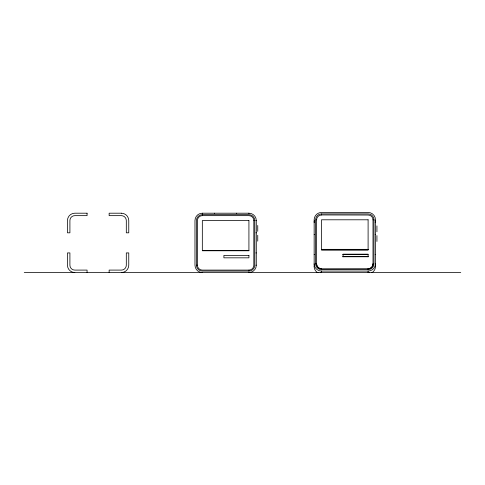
<?xml version="1.0" encoding="UTF-8"?>
<svg xmlns="http://www.w3.org/2000/svg" width="485" height="485" viewBox="0 0 485 485"><rect width="100%" height="100%" fill="white"/><g stroke="black" fill="none" stroke-linecap="round" stroke-linejoin="round"><path stroke-width="0.73" d="M375.445 234.546L375.154 234.655M375.445 254.407L375.154 254.516M372.177 272.534L372.425 272.37A7.354 7.269 0 0 0 375.457 266.489L375.457 219.723A7.354 7.269 0 0 0 368.103 212.454L321.507 212.454A7.354 7.269 0 0 0 314.153 219.723L314.153 266.489L314.583 266.653M375.154 222.548L375.457 222.409A7.354 7.269 0 0 0 375.099 220.16M373.983 219.723A5.887 5.814 0 0 0 368.103 213.909L321.507 213.909A5.887 5.814 0 0 0 315.62 219.723L315.62 263.804A5.887 5.814 0 0 0 321.507 269.618L368.103 269.618A5.887 5.814 0 0 0 373.983 263.804L373.983 219.723L373.007 219.875A4.905 4.844 0 0 0 368.103 215.031L321.507 214.952M317.693 272.534L318.075 272.534M371.534 272.534L371.916 272.534M202.33 272.346L202.33 272.546A7.354 7.354 0 0 1 194.97 265.186L194.97 220.554A7.354 7.354 0 0 1 202.33 213.2L248.92 213.2A7.354 7.354 0 0 1 256.28 220.554L256.28 265.186A7.354 7.354 0 0 1 248.92 272.546L248.92 272.346M202.33 214.673L248.92 214.673A5.887 5.887 0 0 1 254.807 220.554L254.807 265.186A5.887 5.887 0 0 1 248.92 271.073L202.33 271.073A5.887 5.887 0 0 1 196.443 265.186L196.443 220.554A5.887 5.887 0 0 1 202.33 214.673L202.33 215.649A4.905 4.905 0 0 0 197.425 220.554L197.425 265.186A4.905 4.905 0 0 0 202.33 270.09L248.92 270.09A4.905 4.905 0 0 0 253.825 265.186L253.825 220.554A4.905 4.905 0 0 0 248.92 215.649L202.33 215.649M253.825 220.554L254.807 220.554M255.844 220.554L256.28 220.554M255.844 232.818L256.28 232.818M321.507 249.351L368.103 249.351M321.507 249.423L368.103 249.423M321.507 249.636L368.103 249.654M321.507 249.866L368.103 249.866M202.33 250.472L248.92 250.472M255.844 252.927L256.28 252.927M342.598 254.346L368.103 254.346M343.089 256.613L368.103 256.613M342.598 256.765L368.103 256.765M196.443 265.186L197.425 265.186M255.844 265.186L256.28 265.186M315.62 263.804L316.602 263.955A4.905 4.844 0 0 0 321.507 268.799L368.103 268.726A4.905 4.844 0 0 0 373.007 263.882M314.153 263.804A7.354 7.269 0 0 0 321.507 271.073L368.103 271.073A7.354 7.269 0 0 0 375.457 263.804M24.25 272.546L460.75 272.546M314.583 222.573L314.153 222.409A7.354 7.269 0 0 1 314.51 220.16M314.583 234.679L314.153 234.516M314.583 254.54L314.153 254.376M317.433 272.534L317.184 272.37A7.354 7.269 0 0 1 314.153 266.489M376.93 225.901L376.93 231.775M376.93 235.589L376.93 241.463M373.007 219.796L373.007 264.113M368.103 256.844L368.103 254.195L343.089 254.195L343.089 256.765M368.103 268.726L368.103 269.618M368.103 271.073L368.103 272.534A5.887 5.814 0 0 0 369.473 272.37M321.507 213.909L321.507 215.031A4.905 4.844 0 0 0 316.602 219.875M321.507 268.799L321.507 268.726A4.905 4.844 0 0 1 316.602 263.882M321.507 271.073L321.507 272.534A5.887 5.814 0 0 1 320.136 272.37M316.602 219.796L316.602 264.113M257.747 225.458L257.747 231.345M257.747 235.267L257.747 241.154M248.92 213.2L248.92 213.63M248.92 270.09L248.92 271.073M236.662 213.2L236.662 213.63M214.588 213.2L214.588 213.63M202.33 213.2L202.33 213.63M109.143 272.546L109.143 270.09L121.402 270.09A4.905 4.905 0 0 0 126.306 265.186L126.306 252.927L128.761 252.927L128.761 265.186A7.354 7.354 0 0 1 121.402 272.546M87.07 272.546L87.07 270.09L74.811 270.09A4.905 4.905 0 0 1 69.907 265.186L69.907 252.927L67.457 252.927L67.457 265.186A7.354 7.354 0 0 0 74.811 272.546M373.007 263.955A4.905 4.844 0 0 1 368.103 268.799M87.07 213.2L74.811 213.2A7.354 7.354 0 0 0 67.457 220.554L67.457 232.818L69.907 232.818L69.907 220.554A4.905 4.905 0 0 1 74.811 215.649L87.07 215.649L87.07 213.2M121.402 213.2L109.143 213.2L109.143 215.649L121.402 215.649A4.905 4.905 0 0 1 126.306 220.554L126.306 232.818L128.761 232.818L128.761 220.554A7.354 7.354 0 0 0 121.402 213.2M368.103 219.796L321.507 219.796L321.507 249.945L368.103 249.945L368.103 219.796M248.92 220.554L202.33 220.554L202.33 250.769L248.92 250.769L248.92 220.554M248.92 255.377L223.906 255.377L223.906 257.832L248.92 257.832L248.92 255.377"/></g></svg>
